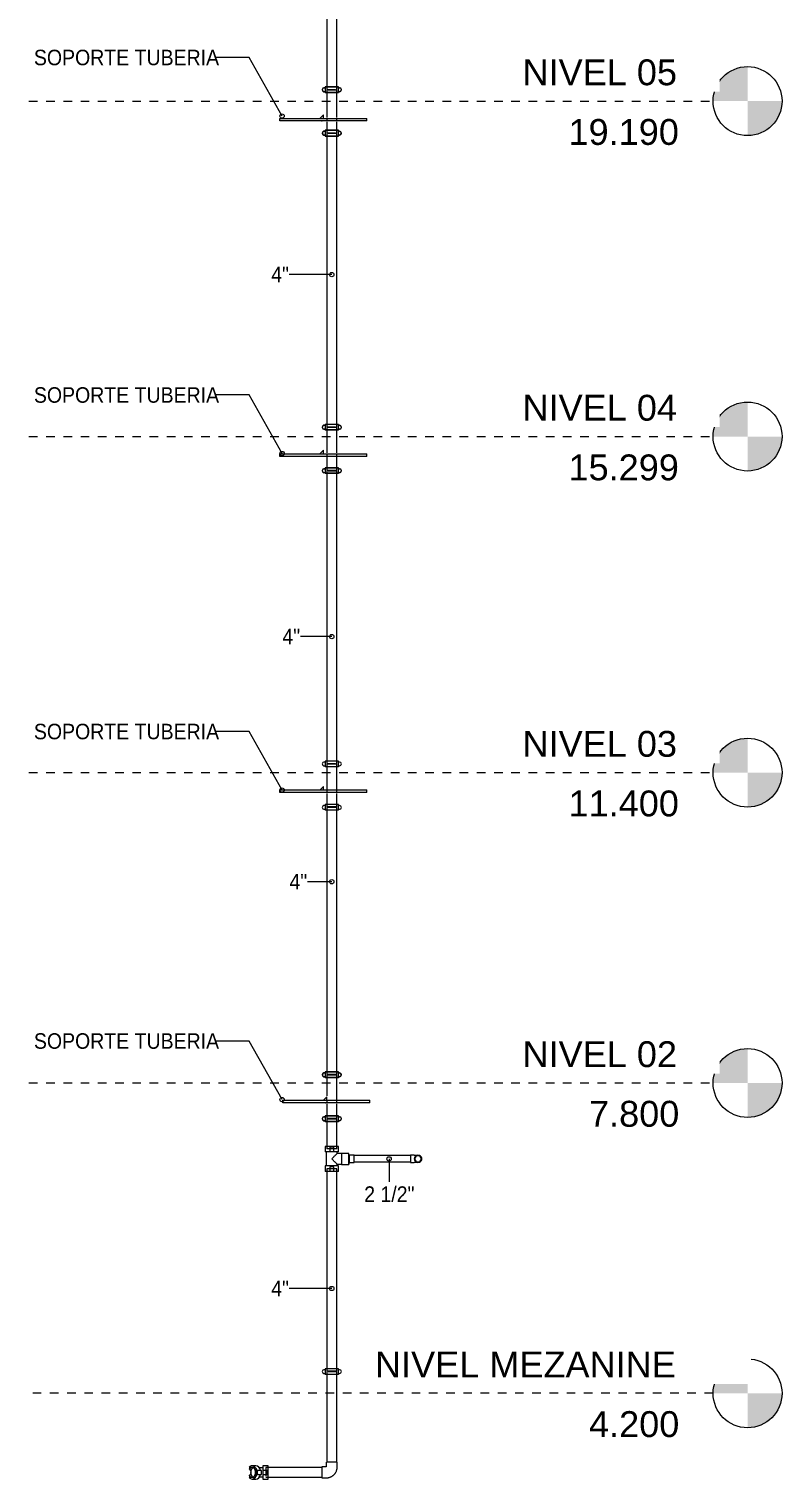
# Model space of a CAD drawing. Header units: metres. Extents: x 63 to 378, y -27 to 78.
# Drawn here: x 349.32 to 358.06, y 3.21 to 20.03 of the extents above; entities that cross this region are included whole.
import ezdxf

# ---------------------------------------------------------------- set-up
doc = ezdxf.new("R2010")
doc.units = ezdxf.units.M
doc.linetypes.add('Centre', pattern=[0.03175, 0.00635, -0.004763, 0.015875, -0.004763])
doc.linetypes.add('HIDDEN JT', pattern=[0.0016, 0.001, -0.0006])
for name, color, linetype, lineweight in [('A-DETL', 7, 'HIDDEN JT', 9), ('A-FLOR-LEVL', 7, 'Continuous', 9), ('G-ANNO-TEXT', 7, 'Continuous', 9), ('P-PIPE', 7, 'Continuous', 18), ('P-PIPE-IDEN', 7, 'Continuous', 9)]:
    doc.layers.add(name, color=color, linetype=linetype, lineweight=lineweight)
doc.styles.add('Arial_1', font='arial.ttf', dxfattribs={"height": 0.3})
doc.styles.add('SansSerif', font='SANSS__.TTF', dxfattribs={"width": 0.9, "height": 0.18})

# ---------------------------------------------------------------- blocks, each defined once
blk = doc.blocks.new('Tee - PVC - AC PVC _80_-2596004-SEC Tuberia')
at = {"layer": 'P-PIPE', "color": 11, "true_color": 0xff8080}
for p, q in [((13.715, 7.001), (13.715, 6.839)), ((13.842, 6.984), (13.842, 7.001)), ((13.89, 6.984), (13.842, 6.984)), ((13.842, 6.839), (13.842, 6.857)), ((13.842, 6.857), (13.89, 6.857))]:
    blk.add_line(p, q, dxfattribs=at)
for points, knots in [([(13.779, 6.92), (13.782, 6.923), (13.787, 6.929), (13.796, 6.937), (13.804, 6.945), (13.812, 6.954), (13.819, 6.96), (13.823, 6.965), (13.827, 6.968), (13.83, 6.971), (13.833, 6.974), (13.836, 6.977), (13.838, 6.979), (13.84, 6.981), (13.842, 6.983), (13.842, 6.984), (13.842, 6.984)], [0, 0, 0, 0, 0.1, 0.2, 0.3, 0.4, 0.5, 0.55, 0.6, 0.65, 0.7, 0.75, 0.8, 0.85, 0.9, 1, 1, 1, 1]), ([(13.842, 6.857), (13.842, 6.857), (13.842, 6.857), (13.84, 6.859), (13.838, 6.861), (13.836, 6.863), (13.833, 6.866), (13.83, 6.869), (13.827, 6.872), (13.823, 6.875), (13.819, 6.88), (13.812, 6.887), (13.804, 6.895), (13.796, 6.903), (13.787, 6.912), (13.782, 6.917), (13.779, 6.92)], [0, 0, 0, 0, 0.1, 0.15, 0.2, 0.25, 0.3, 0.35, 0.4, 0.45, 0.5, 0.6, 0.7, 0.8, 0.9, 1, 1, 1, 1])]:
    blk.add_open_spline(points, degree=3, knots=knots, dxfattribs=at)
blk = doc.blocks.new('Coupling Reducing - PVC - AC PVC _80_-2596435-SEC Tuberia')
at = {"layer": 'P-PIPE', "color": 11, "true_color": 0xff8080}
for p, q in [((13.977, 6.984), (13.89, 6.984)), ((13.89, 6.984), (13.89, 6.92)), ((13.89, 6.92), (13.89, 6.856)), ((13.98, 6.963), (13.977, 6.984)), ((13.977, 6.98), (13.977, 6.984)), ((13.977, 6.979), (13.977, 6.978)), ((13.977, 6.947), (13.977, 6.978)), ((13.977, 6.947), (13.977, 6.942)), ((13.977, 6.92), (13.977, 6.942)), ((13.977, 6.898), (13.977, 6.92)), ((13.977, 6.898), (13.977, 6.893)), ((14.038, 6.963), (13.98, 6.963)), ((13.98, 6.963), (13.98, 6.92)), ((13.98, 6.92), (13.98, 6.878)), ((14.038, 6.92), (14.038, 6.963)), ((14.038, 6.878), (14.038, 6.92)), ((13.89, 6.856), (13.977, 6.856)), ((13.977, 6.862), (13.977, 6.893)), ((13.98, 6.878), (13.977, 6.856)), ((13.977, 6.862), (13.977, 6.861)), ((13.977, 6.856), (13.977, 6.861)), ((13.98, 6.878), (14.038, 6.878))]:
    blk.add_line(p, q, dxfattribs=at)
blk = doc.blocks.new('Victaulic-IPS-Rigid Coupling Style 07-W07-107 - Standard-2589299-SEC Tuberia')
at = {"layer": 'P-PIPE', "color": 11, "true_color": 0xff8080}
for p, q in [((13.702, 7.065), (13.702, 7.001)), ((13.856, 7.001), (13.856, 7.065)), ((13.802, 7.054), (13.756, 7.054)), ((13.756, 7.054), (13.756, 7.012)), ((13.802, 7.012), (13.802, 7.054))]:
    blk.add_line(p, q, dxfattribs=at)
for centre in [(13.779, 7.065), (13.779, 7.001)]:
    blk.add_ellipse(centre, major_axis=(0.077, 0), ratio=0.000002, start_param=0, end_param=3.141593, dxfattribs=at)
blk = doc.blocks.new('Elbow - PVC - AC PVC _80_-2596460-SEC Tuberia')
at = {"layer": 'P-PIPE', "color": 11, "true_color": 0xff8080}
for p, q in [((14.736, 6.963), (14.691, 6.963)), ((14.691, 6.963), (14.691, 6.92)), ((14.691, 6.92), (14.691, 6.878)), ((14.691, 6.878), (14.736, 6.878))]:
    blk.add_line(p, q, dxfattribs=at)
at = {"layer": 'P-PIPE', "color": 11, "true_color": 0xff8080, "flags": 128}
for points in [[(14.736, 6.963), (14.737, 6.963), (14.739, 6.963), (14.741, 6.963), (14.742, 6.963), (14.744, 6.963), (14.746, 6.963), (14.748, 6.963), (14.749, 6.963), (14.751, 6.963), (14.752, 6.963), (14.754, 6.963), (14.756, 6.963), (14.757, 6.963), (14.759, 6.963), (14.76, 6.963), (14.761, 6.963), (14.763, 6.963), (14.764, 6.963), (14.765, 6.963), (14.767, 6.963), (14.768, 6.963), (14.769, 6.963), (14.77, 6.963), (14.771, 6.963), (14.772, 6.963), (14.773, 6.963), (14.774, 6.963), (14.775, 6.963), (14.775, 6.963), (14.776, 6.963), (14.777, 6.963), (14.777, 6.963), (14.778, 6.963), (14.778, 6.963), (14.778, 6.963), (14.778, 6.963), (14.779, 6.963), (14.779, 6.963), (14.779, 6.963)], [(14.779, 6.963), (14.781, 6.963), (14.782, 6.962), (14.784, 6.962), (14.786, 6.962), (14.787, 6.962), (14.789, 6.961), (14.791, 6.961), (14.792, 6.96), (14.794, 6.96), (14.795, 6.959), (14.797, 6.959), (14.798, 6.958), (14.8, 6.957), (14.801, 6.956), (14.803, 6.955), (14.804, 6.954), (14.806, 6.953), (14.807, 6.952), (14.808, 6.951), (14.809, 6.95), (14.81, 6.948), (14.812, 6.947), (14.813, 6.946), (14.814, 6.944), (14.815, 6.943), (14.815, 6.942), (14.816, 6.94), (14.817, 6.939), (14.818, 6.937), (14.818, 6.935), (14.819, 6.934), (14.82, 6.932), (14.82, 6.931), (14.82, 6.929), (14.821, 6.927), (14.821, 6.926), (14.821, 6.924), (14.821, 6.922), (14.821, 6.921), (14.821, 6.92)], [(14.821, 6.92), (14.821, 6.918), (14.821, 6.917), (14.821, 6.915), (14.821, 6.913), (14.82, 6.912), (14.82, 6.91), (14.82, 6.908), (14.819, 6.907), (14.819, 6.905), (14.818, 6.904), (14.817, 6.902), (14.817, 6.9), (14.816, 6.899), (14.815, 6.898), (14.814, 6.896), (14.813, 6.895), (14.812, 6.893), (14.811, 6.892), (14.81, 6.891), (14.808, 6.89), (14.807, 6.888), (14.806, 6.887), (14.805, 6.886), (14.803, 6.885), (14.802, 6.884), (14.8, 6.883), (14.799, 6.883), (14.797, 6.882), (14.796, 6.881), (14.794, 6.881), (14.793, 6.88), (14.791, 6.879), (14.789, 6.879), (14.788, 6.879), (14.786, 6.878), (14.784, 6.878), (14.783, 6.878), (14.781, 6.878), (14.779, 6.878)], [(14.779, 6.878), (14.779, 6.878), (14.779, 6.878), (14.778, 6.878), (14.778, 6.878), (14.778, 6.878), (14.777, 6.878), (14.777, 6.878), (14.776, 6.878), (14.775, 6.878), (14.775, 6.878), (14.774, 6.878), (14.773, 6.878), (14.772, 6.878), (14.771, 6.878), (14.77, 6.878), (14.769, 6.878), (14.768, 6.878), (14.767, 6.878), (14.766, 6.878), (14.764, 6.878), (14.763, 6.878), (14.762, 6.878), (14.76, 6.878), (14.759, 6.878), (14.757, 6.878), (14.756, 6.878), (14.754, 6.878), (14.753, 6.878), (14.751, 6.878), (14.75, 6.878), (14.748, 6.878), (14.746, 6.878), (14.745, 6.878), (14.743, 6.878), (14.741, 6.878), (14.74, 6.878), (14.738, 6.878), (14.736, 6.878), (14.736, 6.878)]]:
    blk.add_lwpolyline(points, dxfattribs=at)
at = {"layer": 'P-PIPE', "color": 11, "true_color": 0xff8080}
for start, end in [(90, 180), (180, 270), (360, 90), (270, 360)]:
    blk.add_arc((14.779, 6.92), 0.0425, start, end, dxfattribs=at)
blk = doc.blocks.new('Victaulic-IPS-Rigid Coupling Style 07-W07-107 - Standard-V521-SEC Tuberia')
at = {"layer": 'P-PIPE', "color": 11, "true_color": 0xff8080}
for p, q in [((13.705, 7.918), (13.688, 7.918)), ((13.702, 7.929), (13.702, 7.865)), ((13.705, 7.876), (13.705, 7.918)), ((13.87, 7.918), (13.852, 7.918)), ((13.852, 7.918), (13.852, 7.876)), ((13.856, 7.865), (13.856, 7.929)), ((13.688, 7.876), (13.705, 7.876)), ((13.852, 7.876), (13.87, 7.876))]:
    blk.add_line(p, q, dxfattribs=at)
for centre, start, end in [((13.688, 7.897), 90, 270), ((13.87, 7.897), 270, 90)]:
    blk.add_arc(centre, 0.0212, start, end, dxfattribs=at)
for centre, start_param, end_param in [((13.779, 7.929), 1.570796, 3.141593), ((13.779, 7.929), 0, 1.570796), ((13.779, 7.865), 1.570796, 3.141593), ((13.779, 7.865), 0, 1.570796)]:
    blk.add_ellipse(centre, major_axis=(0.077, 0), ratio=0.000002, start_param=start_param, end_param=end_param, dxfattribs=at)
blk = doc.blocks.new('Victaulic-IPS-Rigid Coupling Style 07-W07-107 - Standard-V522-SEC Tuberia')
at = {"layer": 'P-PIPE', "color": 11, "true_color": 0xff8080}
for p, q in [((13.705, 7.914), (13.688, 7.914)), ((13.702, 7.925), (13.702, 7.861)), ((13.705, 7.872), (13.705, 7.914)), ((13.87, 7.914), (13.852, 7.914)), ((13.852, 7.914), (13.852, 7.872)), ((13.856, 7.861), (13.856, 7.925)), ((13.688, 7.872), (13.705, 7.872)), ((13.852, 7.872), (13.87, 7.872))]:
    blk.add_line(p, q, dxfattribs=at)
for centre, start, end in [((13.688, 7.893), 90, 270), ((13.87, 7.893), 270, 90)]:
    blk.add_arc(centre, 0.0212, start, end, dxfattribs=at)
for centre, start_param, end_param in [((13.779, 7.925), 1.570796, 3.141593), ((13.779, 7.925), 0, 1.570796), ((13.779, 7.861), 1.570796, 3.141593), ((13.779, 7.861), 0, 1.570796)]:
    blk.add_ellipse(centre, major_axis=(0.077, 0), ratio=0.000002, start_param=start_param, end_param=end_param, dxfattribs=at)
blk = doc.blocks.new('Victaulic-IPS-Rigid Coupling Style 07-W07-107 - Standard-V523-SEC Tuberia')
at = {"layer": 'P-PIPE', "color": 11, "true_color": 0xff8080}
for p, q in [((13.705, 11.018), (13.688, 11.018)), ((13.688, 10.976), (13.705, 10.976)), ((13.702, 11.029), (13.702, 10.965)), ((13.705, 10.976), (13.705, 11.018)), ((13.87, 11.018), (13.852, 11.018)), ((13.852, 11.018), (13.852, 10.976)), ((13.852, 10.976), (13.87, 10.976)), ((13.856, 10.965), (13.856, 11.029))]:
    blk.add_line(p, q, dxfattribs=at)
for centre, start, end in [((13.688, 10.997), 90, 270), ((13.87, 10.997), 270, 90)]:
    blk.add_arc(centre, 0.0212, start, end, dxfattribs=at)
for centre, start_param, end_param in [((13.779, 11.029), 1.570796, 3.141593), ((13.779, 10.965), 1.570796, 3.141593), ((13.779, 11.029), 0, 1.570796), ((13.779, 10.965), 0, 1.570796)]:
    blk.add_ellipse(centre, major_axis=(0.077, 0), ratio=0.000002, start_param=start_param, end_param=end_param, dxfattribs=at)
blk = doc.blocks.new('Victaulic-IPS-Rigid Coupling Style 07-W07-107 - Standard-V524-SEC Tuberia')
at = {"layer": 'P-PIPE', "color": 11, "true_color": 0xff8080}
for p, q in [((13.705, 15.43), (13.688, 15.43)), ((13.688, 15.387), (13.705, 15.387)), ((13.702, 15.44), (13.702, 15.377)), ((13.705, 15.387), (13.705, 15.43)), ((13.87, 15.43), (13.852, 15.43)), ((13.852, 15.43), (13.852, 15.387)), ((13.852, 15.387), (13.87, 15.387)), ((13.856, 15.377), (13.856, 15.44))]:
    blk.add_line(p, q, dxfattribs=at)
for centre, start, end in [((13.688, 15.408), 90, 270), ((13.87, 15.408), 270, 90)]:
    blk.add_arc(centre, 0.0212, start, end, dxfattribs=at)
for centre, start_param, end_param in [((13.779, 15.44), 1.570796, 3.141593), ((13.779, 15.377), 1.570796, 3.141593), ((13.779, 15.44), 0, 1.570796), ((13.779, 15.377), 0, 1.570796)]:
    blk.add_ellipse(centre, major_axis=(0.077, 0), ratio=0.000002, start_param=start_param, end_param=end_param, dxfattribs=at)
blk = doc.blocks.new('Victaulic-IPS-Rigid Coupling Style 07-W07-107 - Standard-V526-SEC Tuberia')
at = {"layer": 'P-PIPE', "color": 11, "true_color": 0xff8080}
for p, q in [((13.702, 18.848), (13.702, 18.784)), ((13.779, 18.848), (13.702, 18.848)), ((13.856, 18.848), (13.779, 18.848)), ((13.856, 18.784), (13.856, 18.848)), ((13.705, 18.837), (13.688, 18.837)), ((13.688, 18.795), (13.705, 18.795)), ((13.702, 18.784), (13.779, 18.784)), ((13.705, 18.795), (13.705, 18.837)), ((13.779, 18.784), (13.856, 18.784)), ((13.87, 18.837), (13.852, 18.837)), ((13.852, 18.837), (13.852, 18.795)), ((13.852, 18.795), (13.87, 18.795))]:
    blk.add_line(p, q, dxfattribs=at)
for centre, start, end in [((13.688, 18.816), 90, 180), ((13.688, 18.816), 180, 270), ((13.87, 18.816), 0, 90), ((13.87, 18.816), 270, 0)]:
    blk.add_arc(centre, 0.0212, start, end, dxfattribs=at)
blk = doc.blocks.new('Victaulic-IPS-Rigid Coupling Style 07-W07-107 - Standard-V527-SEC Tuberia')
at = {"layer": 'P-PIPE', "color": 11, "true_color": 0xff8080}
for p, q in [((13.705, 18.841), (13.688, 18.841)), ((13.702, 18.851), (13.702, 18.788)), ((13.779, 18.851), (13.702, 18.851)), ((13.705, 18.798), (13.705, 18.841)), ((13.856, 18.851), (13.779, 18.851)), ((13.87, 18.841), (13.852, 18.841)), ((13.852, 18.841), (13.852, 18.798)), ((13.856, 18.788), (13.856, 18.851)), ((13.688, 18.798), (13.705, 18.798)), ((13.702, 18.788), (13.779, 18.788)), ((13.779, 18.788), (13.856, 18.788)), ((13.852, 18.798), (13.87, 18.798))]:
    blk.add_line(p, q, dxfattribs=at)
for centre, start, end in [((13.688, 18.82), 90, 180), ((13.87, 18.82), 0, 90), ((13.688, 18.82), 180, 270), ((13.87, 18.82), 270, 0)]:
    blk.add_arc(centre, 0.0212, start, end, dxfattribs=at)
blk = doc.blocks.new('Victaulic-IPS-Rigid Coupling Style 07-W07-107 - Standard-V541-SEC Tuberia')
at = {"layer": 'P-PIPE', "color": 11, "true_color": 0xff8080}
for p, q in [((13.705, 4.473), (13.688, 4.473)), ((13.688, 4.431), (13.705, 4.431)), ((13.702, 4.484), (13.702, 4.42)), ((13.705, 4.431), (13.705, 4.473)), ((13.87, 4.473), (13.852, 4.473)), ((13.852, 4.473), (13.852, 4.431)), ((13.852, 4.431), (13.87, 4.431)), ((13.856, 4.42), (13.856, 4.484))]:
    blk.add_line(p, q, dxfattribs=at)
for centre, start, end in [((13.688, 4.452), 90, 270), ((13.87, 4.452), 270, 90)]:
    blk.add_arc(centre, 0.0212, start, end, dxfattribs=at)
for centre, start_param, end_param in [((13.779, 4.484), 1.570796, 3.141891), ((13.779, 4.42), 1.570796, 3.141891), ((13.779, 4.484), 0.000298, 1.570796), ((13.779, 4.42), 0.000298, 1.570796)]:
    blk.add_ellipse(centre, major_axis=(0.077, 0), ratio=0.000001, start_param=start_param, end_param=end_param, dxfattribs=at)
blk = doc.blocks.new('Victaulic-IPS-Rigid Coupling Style 07-W07-107 - Standard-V542-SEC Tuberia')
at = {"layer": 'P-PIPE', "color": 11, "true_color": 0xff8080}
for p, q in [((13.702, 6.839), (13.702, 6.775)), ((13.802, 6.828), (13.756, 6.828)), ((13.756, 6.828), (13.756, 6.786)), ((13.802, 6.786), (13.802, 6.828)), ((13.856, 6.775), (13.856, 6.839))]:
    blk.add_line(p, q, dxfattribs=at)
for centre in [(13.779, 6.839), (13.779, 6.775)]:
    blk.add_ellipse(centre, major_axis=(0.077, 0), ratio=0.000002, start_param=0, end_param=3.141593, dxfattribs=at)
blk = doc.blocks.new('soporte tuberia Ayura - 4_-2612578-SEC Tuberia')
at = {"layer": 'P-PIPE'}
for p, q in [((13.174, 11.2), (14.184, 11.2)), ((13.174, 11.17), (13.174, 11.2)), ((14.184, 11.17), (13.174, 11.17)), ((13.682, 11.24), (13.644, 11.202)), ((13.644, 11.202), (13.644, 11.2)), ((13.659, 11.168), (13.659, 11.17)), ((13.659, 11.168), (13.659, 11.17)), ((13.661, 11.168), (13.659, 11.168)), ((13.659, 11.168), (13.66, 11.168)), ((13.661, 11.168), (13.659, 11.168)), ((13.659, 11.168), (13.66, 11.168)), ((13.66, 11.168), (13.66, 11.17)), ((13.66, 11.168), (13.66, 11.17)), ((13.661, 11.168), (13.661, 11.17)), ((13.665, 11.168), (13.661, 11.168)), ((13.665, 11.168), (13.665, 11.17)), ((13.667, 11.168), (13.665, 11.168)), ((13.665, 11.168), (13.667, 11.168)), ((13.667, 11.168), (13.665, 11.168)), ((13.665, 11.168), (13.667, 11.168)), ((13.667, 11.17), (13.667, 11.168)), ((13.667, 11.17), (13.667, 11.168)), ((13.684, 11.24), (13.682, 11.24)), ((13.684, 11.2), (13.684, 11.24)), ((14.184, 11.17), (14.184, 11.2))]:
    blk.add_line(p, q, dxfattribs=at)
blk = doc.blocks.new('Victaulic-IPS-Rigid Coupling Style 07-W07-107 - AC-1259028-SEC Tuberia')
at = {"layer": 'P-PIPE', "color": 11, "true_color": 0xff8080}
for p, q in [((13.041, 3.36), (12.977, 3.36)), ((12.977, 3.36), (12.977, 3.283)), ((12.977, 3.283), (12.977, 3.206)), ((12.977, 3.206), (13.041, 3.206)), ((13.03, 3.306), (12.988, 3.306)), ((12.988, 3.26), (13.03, 3.26)), ((13.03, 3.26), (13.03, 3.306)), ((13.041, 3.283), (13.041, 3.36)), ((13.041, 3.206), (13.041, 3.283))]:
    blk.add_line(p, q, dxfattribs=at)
blk = doc.blocks.new('Elbow - PVC - AC PVC _80_-2725594-SEC Tuberia')
at = {"layer": 'A-DETL', "color": 11, "true_color": 0xff8080, "flags": 128}
blk.add_lwpolyline([(13.715, 3.347), (13.715, 3.347), (13.715, 3.347), (13.715, 3.347), (13.715, 3.347), (13.715, 3.347), (13.715, 3.347), (13.715, 3.347), (13.715, 3.347), (13.715, 3.347), (13.715, 3.347), (13.715, 3.347), (13.715, 3.347), (13.715, 3.347), (13.715, 3.347), (13.715, 3.347), (13.715, 3.347), (13.715, 3.347), (13.715, 3.347), (13.715, 3.347), (13.715, 3.347), (13.715, 3.347), (13.715, 3.347), (13.715, 3.347), (13.715, 3.347), (13.715, 3.347), (13.715, 3.347), (13.715, 3.347), (13.715, 3.347), (13.715, 3.347), (13.715, 3.347), (13.715, 3.347), (13.715, 3.347), (13.715, 3.347), (13.715, 3.347)], dxfattribs=at)
at = {"layer": 'P-PIPE', "color": 11, "true_color": 0xff8080}
for p, q in [((13.715, 3.4), (13.715, 3.347)), ((13.842, 3.347), (13.842, 3.4)), ((13.715, 3.347), (13.662, 3.347)), ((13.662, 3.347), (13.662, 3.22)), ((13.662, 3.22), (13.715, 3.22)), ((13.715, 3.347), (13.715, 3.347))]:
    blk.add_line(p, q, dxfattribs=at)
at = {"layer": 'P-PIPE', "color": 11, "true_color": 0xff8080, "flags": 128}
for points in [[(13.715, 3.347), (13.715, 3.347), (13.715, 3.347), (13.715, 3.347), (13.715, 3.347), (13.715, 3.347), (13.715, 3.347), (13.715, 3.347), (13.715, 3.347), (13.715, 3.347), (13.715, 3.347), (13.715, 3.347), (13.715, 3.347), (13.715, 3.347), (13.715, 3.347), (13.715, 3.347), (13.715, 3.347), (13.715, 3.347), (13.715, 3.347), (13.715, 3.347), (13.715, 3.347), (13.715, 3.347), (13.715, 3.347), (13.715, 3.347), (13.715, 3.347), (13.715, 3.347), (13.715, 3.347), (13.715, 3.347), (13.715, 3.347), (13.715, 3.347), (13.715, 3.347), (13.715, 3.347), (13.715, 3.347), (13.715, 3.347), (13.715, 3.347), (13.715, 3.347), (13.715, 3.347), (13.715, 3.347), (13.715, 3.347), (13.715, 3.347)], [(13.715, 3.22), (13.72, 3.22), (13.725, 3.22), (13.73, 3.221), (13.735, 3.221), (13.74, 3.222), (13.745, 3.223), (13.75, 3.225), (13.755, 3.226), (13.76, 3.228), (13.764, 3.23), (13.769, 3.232), (13.774, 3.234), (13.778, 3.237), (13.782, 3.239), (13.787, 3.242), (13.791, 3.245), (13.795, 3.248), (13.799, 3.251), (13.803, 3.255), (13.806, 3.258), (13.81, 3.262), (13.813, 3.266), (13.816, 3.27), (13.819, 3.274), (13.822, 3.278), (13.825, 3.283), (13.827, 3.287), (13.83, 3.292), (13.832, 3.296), (13.834, 3.301), (13.835, 3.306), (13.837, 3.311), (13.838, 3.316), (13.839, 3.321), (13.84, 3.326), (13.841, 3.331), (13.842, 3.336), (13.842, 3.341), (13.842, 3.342)], [(13.842, 3.342), (13.842, 3.347), (13.842, 3.347)]]:
    blk.add_lwpolyline(points, dxfattribs=at)
at = {"layer": 'P-PIPE', "color": 11, "true_color": 0xff8080}
blk.add_ellipse((13.779, 3.4), major_axis=(0.0635, 0), ratio=0.000001, start_param=6.28219, end_param=9.423783, dxfattribs=at)
blk = doc.blocks.new('Victaulic-IPS-Elbow No 10-13 - AC-2727338-SEC Tuberia')
at = {"layer": 'A-DETL', "color": 11, "true_color": 0xff8080}
for start_param, end_param in [(0.30047, 1.570796), (1.570796, 2.841122)]:
    blk.add_ellipse((12.877, 3.283), major_axis=(0, 0.0571), ratio=0.707107, start_param=start_param, end_param=end_param, dxfattribs=at)
at = {"layer": 'P-PIPE', "color": 11, "true_color": 0xff8080}
for p, q in [((12.88, 3.34), (12.877, 3.34)), ((12.877, 3.226), (12.88, 3.226))]:
    blk.add_line(p, q, dxfattribs=at)
at = {"layer": 'P-PIPE', "color": 11, "true_color": 0xff8080, "flags": 128}
for points in [[(12.934, 3.34), (12.936, 3.34), (12.94, 3.34), (12.945, 3.34), (12.95, 3.34), (12.955, 3.34), (12.959, 3.34), (12.964, 3.34), (12.969, 3.34), (12.974, 3.34), (12.977, 3.34)], [(12.977, 3.226), (12.972, 3.226), (12.967, 3.226), (12.963, 3.226), (12.958, 3.226), (12.953, 3.226), (12.948, 3.226), (12.943, 3.226), (12.939, 3.226), (12.934, 3.226)]]:
    blk.add_lwpolyline(points, dxfattribs=at)
blk = doc.blocks.new('Victaulic-IPS-Rigid Coupling Style 07-W07-107 - AC-V547-SEC Tuberia')
at = {"layer": 'A-DETL', "color": 11, "true_color": 0xff8080}
for major_axis, start_param, end_param in [((0, 0.0571), 0.004716, 0.969874), ((0, 0.0571), 2.171718, 3.136876), ((0, 0.0571), 5.759586, 6.278469), ((0, 0.0572), 3.146309, 4.146493), ((0, 0.0571), 5.497787, 5.724597), ((0, 0.0571), 4.712389, 5.468866), ((0, 0.0572), 4.18879, 4.712389)]:
    blk.add_ellipse((12.853, 3.283), major_axis=major_axis, ratio=0.707107, start_param=start_param, end_param=end_param, dxfattribs=at)
at = {"layer": 'P-PIPE', "color": 11, "true_color": 0xff8080}
for p, q in [((12.898, 3.36), (12.853, 3.36)), ((12.853, 3.206), (12.898, 3.206)), ((12.913, 3.306), (12.925, 3.306)), ((12.925, 3.26), (12.913, 3.26)), ((12.961, 3.306), (12.925, 3.306)), ((12.925, 3.26), (12.961, 3.26)), ((12.961, 3.26), (12.961, 3.306))]:
    blk.add_line(p, q, dxfattribs=at)
for centre, major_axis, start_param, end_param in [((12.853, 3.283), (0, 0.077), 0, 0.660415), ((12.853, 3.283), (0, 0.077), 2.481178, 3.141592), ((12.853, 3.283), (0, 0.077), 4.712389, 6.283185), ((12.853, 3.283), (0, 0.077), 3.141593, 4.712389), ((12.853, 3.283), (0, 0.0571), 5.725468, 5.759586), ((12.853, 3.283), (0, 0.0571), 5.469736, 5.497787), ((12.853, 3.283), (0, 0.0572), 4.147364, 4.18879), ((12.898, 3.283), (0, 0.077), 5.015665, 6.283185), ((12.898, 3.283), (0, 0.077), 3.141593, 4.409112), ((12.861, 3.283), (0, 0.077), 4.987357, 5.013969), ((12.861, 3.283), (0, 0.077), 4.410808, 4.437421), ((12.861, 3.283), (0, 0.077), 4.712389, 4.956585), ((12.861, 3.283), (0, 0.077), 4.466546, 4.712389)]:
    blk.add_ellipse(centre, major_axis=major_axis, ratio=0.707107, start_param=start_param, end_param=end_param, dxfattribs=at)
blk = doc.blocks.new('Level - M_Level Head - Circle-24867-SEC Tuberia')
at = {"layer": 'A-FLOR-LEVL'}
h = blk.add_hatch(color=256, dxfattribs=at)
edge = h.paths.add_edge_path()
edge.add_line((18.606, 4.2), (18.206, 4.2))
edge.add_arc((18.606, 4.2), 0.4, 90, 180, ccw=False)
edge.add_line((18.606, 4.6), (18.606, 4.2))
h = blk.add_hatch(color=256, dxfattribs=at)
edge = h.paths.add_edge_path()
edge.add_line((18.606, 3.8), (18.606, 4.2))
edge.add_line((18.606, 4.2), (19.006, 4.2))
edge.add_arc((18.606, 4.2), 0.4, 270, 360, ccw=False)
blk.add_circle((18.606, 4.2), 0.4, dxfattribs=at)

msp = doc.modelspace()

# ---------------------------------------------------------------- linework, layer by layer
at = {"layer": 'A-DETL', "color": 11, "true_color": 0xff8080}
for p, q in [((352.778, 19.355), (352.778, 19.325)), ((352.892, 19.325), (352.892, 19.355)), ((352.778, 19.325), (352.892, 19.325)), ((352.778, 19.318), (352.778, 19.288)), ((352.892, 19.318), (352.778, 19.318)), ((352.892, 19.288), (352.892, 19.318)), ((352.778, 18.98), (352.778, 18.97)), ((352.778, 18.851), (352.778, 18.822)), ((352.892, 18.97), (352.892, 18.98)), ((352.892, 18.822), (352.892, 18.851)), ((352.778, 18.822), (352.892, 18.822)), ((352.778, 18.814), (352.778, 18.784)), ((352.892, 18.814), (352.778, 18.814)), ((352.892, 18.784), (352.892, 18.814)), ((352.778, 15.44), (352.778, 15.41)), ((352.778, 15.41), (352.892, 15.41)), ((352.778, 15.403), (352.778, 15.384)), ((352.892, 15.41), (352.892, 15.44)), ((352.892, 15.384), (352.892, 15.403)), ((352.778, 15.089), (352.778, 15.079)), ((352.892, 15.079), (352.892, 15.089)), ((352.778, 14.936), (352.778, 14.906)), ((352.778, 14.899), (352.778, 14.88)), ((352.892, 14.899), (352.778, 14.899)), ((352.892, 14.906), (352.892, 14.936)), ((352.892, 14.88), (352.892, 14.899)), ((352.778, 11.532), (352.778, 11.506)), ((352.778, 11.506), (352.892, 11.506)), ((352.778, 11.499), (352.778, 11.469)), ((352.892, 11.506), (352.892, 11.532)), ((352.892, 11.469), (352.892, 11.499)), ((352.778, 11.19), (352.778, 11.18)), ((352.892, 11.18), (352.892, 11.19)), ((352.778, 11.029), (352.778, 11.003)), ((352.778, 10.995), (352.778, 10.965)), ((352.892, 11.003), (352.892, 11.029)), ((352.892, 10.965), (352.892, 10.995)), ((352.778, 7.929), (352.778, 7.899)), ((352.892, 7.899), (352.892, 7.929)), ((352.778, 7.891), (352.778, 7.873)), ((352.892, 7.873), (352.892, 7.891)), ((352.778, 7.59), (352.778, 7.58)), ((352.892, 7.58), (352.892, 7.59)), ((352.778, 7.419), (352.778, 7.389)), ((352.892, 7.389), (352.892, 7.419)), ((352.778, 7.381), (352.778, 7.363)), ((352.892, 7.363), (352.892, 7.381)), ((352.778, 7.065), (352.778, 7.035)), ((352.892, 7.035), (352.892, 7.065)), ((352.778, 6.805), (352.778, 6.775)), ((352.892, 6.775), (352.892, 6.805)), ((352.778, 4.484), (352.778, 4.458)), ((352.778, 4.45), (352.778, 4.419)), ((352.892, 4.45), (352.778, 4.45)), ((352.892, 4.458), (352.892, 4.484)), ((352.892, 4.419), (352.892, 4.45)), ((352.097, 3.34), (352.068, 3.34)), ((352.068, 3.34), (352.068, 3.226)), ((352.068, 3.226), (352.097, 3.226))]:
    msp.add_line(p, q, dxfattribs=at)
for centre, major_axis, ratio, start_param, end_param in [((352.835, 15.403), (0.0571, 0), 0.000002, 1.570796, 3.141593), ((352.835, 15.403), (0.0572, 0), 0.000002, 0, 1.570796), ((352.835, 14.906), (0.0571, 0), 0.000002, 1.570796, 3.141593), ((352.835, 14.906), (0.0572, 0), 0.000002, 0, 1.570796), ((352.835, 11.499), (0.0571, 0), 0.000006, 1.570796, 3.141593), ((352.835, 11.499), (0.0572, 0), 0.000006, 0, 1.570796), ((352.835, 11.003), (0.0571, 0), 0.000006, 1.570796, 3.141593), ((352.835, 10.995), (0.0571, 0), 0.000001, 1.570796, 3.141593), ((352.835, 11.003), (0.0572, 0), 0.000006, 0, 1.570796), ((352.835, 10.995), (0.0572, 0), 0.000001, 0, 1.570796), ((352.835, 7.899), (0.0571, 0), 0.000001, 1.570796, 3.141593), ((352.835, 7.891), (0.0571, 0), 0.000002, 1.570796, 3.141593), ((352.835, 7.899), (0.0572, 0), 0.000001, 0, 1.570796), ((352.835, 7.891), (0.0572, 0), 0.000002, 0, 1.570796), ((352.835, 7.389), (0.0571, 0), 0.000002, 1.570796, 3.141593), ((352.835, 7.381), (0.0571, 0), 0.000002, 1.570796, 3.141593), ((352.835, 7.389), (0.0572, 0), 0.000002, 0, 1.570796), ((352.835, 7.381), (0.0572, 0), 0.000002, 0, 1.570796), ((352.835, 7.035), (0.0571, 0), 0.000002, 1.570796, 3.141593), ((352.835, 7.035), (0.0572, 0), 0.000002, 0, 1.570796), ((352.835, 6.805), (0.0572, 0), 0.000002, 1.570796, 3.141593), ((352.835, 6.805), (0.0571, 0), 0.000002, 0, 1.570796), ((352.835, 4.458), (0.0572, 0), 0.000002, 1.570796, 3.141593), ((352.835, 4.458), (0.0571, 0), 0.000002, 0, 1.570796), ((351.931, 3.283), (0, 0.0572), 0.707107, 4.712389, 6.283185), ((351.931, 3.283), (0, 0.0572), 0.707107, 3.141593, 4.712389)]:
    msp.add_ellipse(centre, major_axis=major_axis, ratio=ratio, start_param=start_param, end_param=end_param, dxfattribs=at)
at = {"layer": 'A-FLOR-LEVL', "linetype": 'Centre'}
for p, q in [((349.319, 19.19), (357.262, 19.19)), ((349.319, 15.299), (357.262, 15.299)), ((349.319, 11.4), (357.262, 11.4)), ((349.319, 7.8), (357.262, 7.8)), ((357.262, 4.2), (349.319, 4.2))]:
    msp.add_line(p, q, dxfattribs=at)
at = {"layer": 'G-ANNO-TEXT'}
for p, q in [((351.874, 19.696), (351.489, 19.696)), ((352.258, 19.017), (351.874, 19.696)), ((351.874, 15.781), (351.489, 15.781)), ((352.258, 15.102), (351.874, 15.781)), ((351.874, 11.877), (351.489, 11.877)), ((352.258, 11.198), (351.874, 11.877)), ((351.874, 8.287), (351.489, 8.287)), ((352.258, 7.608), (351.874, 8.287))]:
    msp.add_line(p, q, dxfattribs=at)
for centre in [(352.258, 19.017), (352.258, 15.102), (352.258, 11.198), (352.258, 7.608)]:
    msp.add_circle(centre, 0.025, dxfattribs=at)
at = {"layer": 'P-PIPE', "color": 11, "true_color": 0xff8080}
for p, q in [((352.778, 21.939), (352.778, 19.355)), ((352.892, 19.355), (352.892, 21.939)), ((352.778, 19.288), (352.778, 19)), ((352.892, 19), (352.892, 19.288)), ((352.778, 18.95), (352.778, 18.851)), ((352.892, 18.851), (352.892, 18.95)), ((352.778, 18.784), (352.778, 15.44)), ((352.892, 15.44), (352.892, 18.784)), ((352.778, 15.369), (352.778, 15.109)), ((352.892, 15.109), (352.892, 15.369)), ((352.778, 15.059), (352.778, 14.936)), ((352.892, 14.936), (352.892, 15.059)), ((352.778, 14.865), (352.778, 11.533)), ((352.892, 11.533), (352.892, 14.865)), ((352.778, 11.469), (352.778, 11.21)), ((352.892, 11.21), (352.892, 11.469)), ((352.778, 11.16), (352.778, 11.029)), ((352.892, 11.029), (352.892, 11.16)), ((352.778, 10.965), (352.778, 7.929)), ((352.892, 7.929), (352.892, 10.965)), ((352.778, 7.858), (352.778, 7.65)), ((352.892, 7.61), (352.892, 7.858)), ((352.778, 7.56), (352.778, 7.419)), ((352.892, 7.419), (352.892, 7.56)), ((352.778, 7.348), (352.778, 7.065)), ((352.892, 7.065), (352.892, 7.348)), ((353.748, 6.957), (353.095, 6.957)), ((352.778, 6.775), (352.778, 4.484)), ((352.892, 4.484), (352.892, 6.775)), ((353.095, 6.884), (353.748, 6.884)), ((352.778, 4.419), (352.778, 3.4)), ((352.892, 3.4), (352.892, 4.419)), ((351.931, 3.34), (351.877, 3.34)), ((351.877, 3.226), (351.931, 3.226)), ((352.718, 3.34), (352.097, 3.34)), ((352.097, 3.226), (352.718, 3.226))]:
    msp.add_line(p, q, dxfattribs=at)
at = {"layer": 'P-PIPE', "color": 11, "true_color": 0xff8080, "flags": 128}
for points in [[(351.9, 3.283), (351.898, 3.296), (351.892, 3.308), (351.883, 3.319), (351.877, 3.323)], [(351.877, 3.243), (351.883, 3.248), (351.892, 3.258), (351.898, 3.27), (351.9, 3.283)]]:
    msp.add_lwpolyline(points, dxfattribs=at)
at = {"layer": 'P-PIPE', "color": 11, "true_color": 0xff8080}
for start, end in [(0, 180), (180, 0)]:
    msp.add_arc((353.835, 6.92), 0.0365, start, end, dxfattribs=at)
at = {"layer": 'P-PIPE-IDEN'}
for p, q in [((352.835, 17.178), (352.34, 17.178)), ((352.835, 12.979), (352.47, 12.979)), ((352.835, 10.135), (352.552, 10.135)), ((353.5, 6.92), (353.5, 6.652)), ((352.835, 5.416), (352.34, 5.416))]:
    msp.add_line(p, q, dxfattribs=at)
for centre in [(352.835, 17.178), (352.835, 12.979), (352.835, 10.135), (353.5, 6.92), (352.835, 5.416)]:
    msp.add_circle(centre, 0.025, dxfattribs=at)

# ---------------------------------------------------------------- block references
at = {"layer": 'A-DETL', "color": 11, "true_color": 0xff8080}
for name in ['Elbow - PVC - AC PVC _80_-2725594-SEC Tuberia', 'Victaulic-IPS-Rigid Coupling Style 07-W07-107 - AC-V547-SEC Tuberia', 'Victaulic-IPS-Elbow No 10-13 - AC-2727338-SEC Tuberia']:
    msp.add_blockref(name, (339.056, 0), dxfattribs=at)
at = {"layer": 'A-FLOR-LEVL'}
for p in [(339.056, 14.99), (339.056, 11.099), (339.056, 7.2), (339.056, 3.6), (339.056, 0)]:
    msp.add_blockref('Level - M_Level Head - Circle-24867-SEC Tuberia', p, dxfattribs=at)
at = {"layer": 'P-PIPE', "color": 11, "true_color": 0xff8080}
for name, p in [('Victaulic-IPS-Rigid Coupling Style 07-W07-107 - Standard-V527-SEC Tuberia', (339.056, 0.504)), ('Victaulic-IPS-Rigid Coupling Style 07-W07-107 - Standard-V526-SEC Tuberia', (339.056, 0.504)), ('Victaulic-IPS-Rigid Coupling Style 07-W07-107 - Standard-V527-SEC Tuberia', (339.056, 0)), ('Victaulic-IPS-Rigid Coupling Style 07-W07-107 - Standard-V526-SEC Tuberia', (339.056, 0)), ('Victaulic-IPS-Rigid Coupling Style 07-W07-107 - Standard-V524-SEC Tuberia', (339.056, 0)), ('Victaulic-IPS-Rigid Coupling Style 07-W07-107 - Standard-V523-SEC Tuberia', (339.056, 4.408)), ('Victaulic-IPS-Rigid Coupling Style 07-W07-107 - Standard-V524-SEC Tuberia', (339.056, -0.504)), ('Victaulic-IPS-Rigid Coupling Style 07-W07-107 - Standard-V523-SEC Tuberia', (339.056, 3.904)), ('Victaulic-IPS-Rigid Coupling Style 07-W07-107 - Standard-V523-SEC Tuberia', (339.056, 0.504)), ('Victaulic-IPS-Rigid Coupling Style 07-W07-107 - Standard-V523-SEC Tuberia', (339.056, 0)), ('Victaulic-IPS-Rigid Coupling Style 07-W07-107 - Standard-V521-SEC Tuberia', (339.056, 0)), ('Victaulic-IPS-Rigid Coupling Style 07-W07-107 - Standard-V522-SEC Tuberia', (339.056, 0)), ('Victaulic-IPS-Rigid Coupling Style 07-W07-107 - Standard-V521-SEC Tuberia', (339.056, -0.51)), ('Victaulic-IPS-Rigid Coupling Style 07-W07-107 - Standard-V522-SEC Tuberia', (339.056, -0.51)), ('Victaulic-IPS-Rigid Coupling Style 07-W07-107 - Standard-2589299-SEC Tuberia', (339.056, 0)), ('Tee - PVC - AC PVC _80_-2596004-SEC Tuberia', (339.056, 0)), ('Coupling Reducing - PVC - AC PVC _80_-2596435-SEC Tuberia', (339.056, 0)), ('Elbow - PVC - AC PVC _80_-2596460-SEC Tuberia', (339.056, 0)), ('Victaulic-IPS-Rigid Coupling Style 07-W07-107 - Standard-V542-SEC Tuberia', (339.056, 0)), ('Victaulic-IPS-Rigid Coupling Style 07-W07-107 - Standard-V541-SEC Tuberia', (339.056, 0)), ('Victaulic-IPS-Rigid Coupling Style 07-W07-107 - AC-1259028-SEC Tuberia', (339.056, 0))]:
    msp.add_blockref(name, p, dxfattribs=at)
at = {"layer": 'P-PIPE'}
for p in [(339.056, 7.79), (339.056, 3.899), (339.056, 0), (339.094, -3.6)]:
    msp.add_blockref('soporte tuberia Ayura - 4_-2612578-SEC Tuberia', p, dxfattribs=at)

# ---------------------------------------------------------------- texts
at = {"layer": 'G-ANNO-TEXT', "char_height": 0.18, "width": 2.56139, "attachment_point": 1, "style": 'SansSerif'}
for insert in [(349.376, 19.786), (349.376, 15.871), (349.376, 11.967), (349.376, 8.377)]:
    msp.add_mtext('SOPORTE TUBERIA', dxfattribs=dict(at, insert=insert))
at = {"layer": 'P-PIPE-IDEN', "char_height": 0.18, "attachment_point": 1, "style": 'SansSerif'}
for s, insert, width in [('4"', (352.131, 17.269), 0.24532), ('4"', (352.261, 13.07), 0.24532), ('4"', (352.343, 10.226), 0.24532), ('2 1/2"', (353.211, 6.601), 0.69266), ('4"', (352.131, 5.507), 0.24532)]:
    msp.add_mtext(s, dxfattribs=dict(at, insert=insert, width=width))

# ---------------------------------------------------------------- next in the draw order: texts
at = {"layer": 'A-FLOR-LEVL', "char_height": 0.3, "attachment_point": 1, "style": 'Arial_1', "bg_fill": 3, "box_fill_scale": 1.25, "bg_fill_color": 256, "bg_fill_true_color": 13158600, "bg_fill_transparency": 0}
for s, insert, width in [('NIVEL 05', (355.049, 19.674), 2.21266), ('19.190', (355.583, 18.982), 1.58734), ('NIVEL 04', (355.049, 15.783), 2.21266), ('15.299', (355.583, 15.091), 1.58734), ('NIVEL 03', (355.049, 11.884), 2.21266), ('11.400', (355.583, 11.193), 1.58734), ('NIVEL 02', (355.049, 8.284), 2.21266), ('7.800', (355.821, 7.593), 1.29873), ('NIVEL MEZANINE', (353.336, 4.684), 4.28903), ('4.200', (355.821, 3.993), 1.29873)]:
    msp.add_mtext(s, dxfattribs=dict(at, insert=insert, width=width))

doc.saveas('drawing.dxf')
